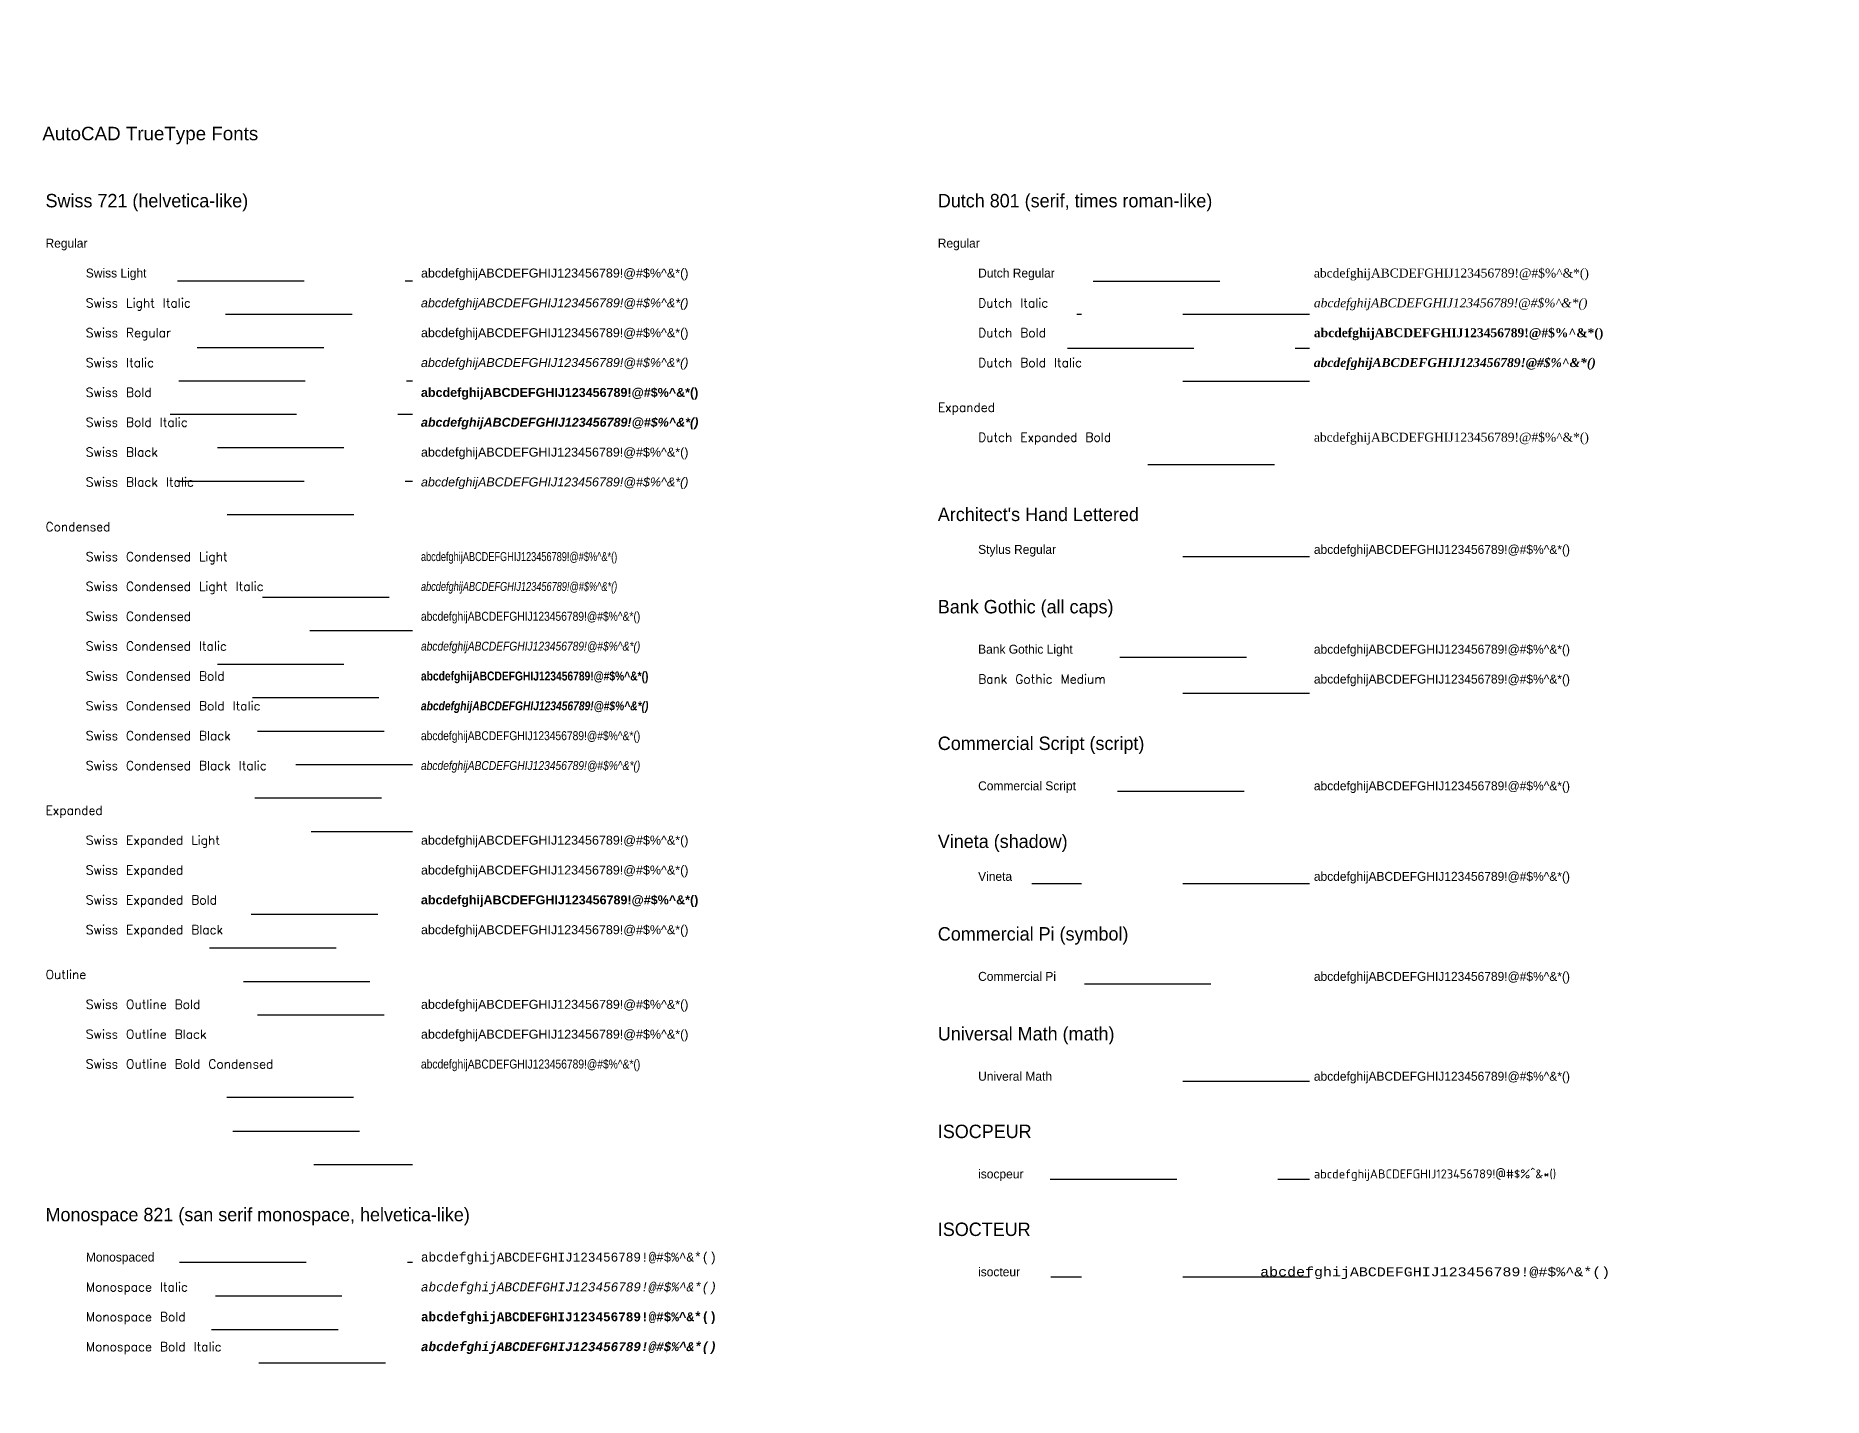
# Paper-space layout 'ANSI A Plot' of a CAD drawing. Header units: inches. Extents: x 1.05 to 9.45, y 0.8 to 7.2.
# The model-space entities are those that its viewports show. They can reach past a viewport. Long polylines and large blocks are cut down to what shows.
import ezdxf

# ---------------------------------------------------------------- set-up
doc = ezdxf.new("R2010")
doc.units = ezdxf.units.IN
doc.header["$MEASUREMENT"] = 0
doc.linetypes.add('Hidden 2', pattern=[0.1875, 0.125, -0.0625])
doc.layers.add('Leader', color=1, linetype='Hidden 2')
doc.layers.add('Text', color=7, linetype='Continuous')
doc.layers.add('Viewports', color=7, linetype='Continuous', plot=False)
doc.layers.get('Viewports').off()
doc.styles.add('Swiss Black Italic', font='swisski.ttf')

msp = doc.modelspace()

# ---------------------------------------------------------------- linework, layer by layer
at = {"layer": 'Leader'}
for p, q in [((3.519, 24.322), (8.768, 24.322)), ((23.97, 24.315), (28.8, 24.315)), ((4.591, 23.578), (8.768, 23.578)), ((28.8, 23.571), (23.607, 23.571)), ((3.958, 22.832), (8.768, 22.832)), ((23.396, 22.824), (28.8, 22.824)), ((3.545, 22.088), (8.768, 22.088)), ((28.8, 22.077), (24.498, 22.077)), ((3.352, 21.344), (8.768, 21.344)), ((4.41, 20.599), (8.768, 20.599)), ((25.193, 20.224), (28.8, 20.224)), ((3.519, 19.851), (8.768, 19.851)), ((4.63, 19.106), (8.768, 19.106)), ((28.8, 18.162), (24.133, 18.162)), ((5.419, 17.258), (8.768, 17.258)), ((6.475, 16.511), (8.768, 16.511)), ((4.408, 15.761), (8.768, 15.761)), ((24.569, 15.92), (28.8, 15.92)), ((5.191, 15.014), (8.768, 15.014)), ((28.8, 15.109), (24.79, 15.109)), ((5.305, 14.266), (8.768, 14.266)), ((6.161, 13.521), (8.768, 13.521)), ((24.517, 12.921), (28.8, 12.921)), ((5.248, 12.774), (8.768, 12.774)), ((6.503, 12.024), (8.768, 12.024)), ((28.8, 10.853), (22.599, 10.853)), ((5.163, 10.174), (8.768, 10.174)), ((4.232, 9.425), (8.768, 9.425)), ((4.991, 8.675), (8.768, 8.675)), ((23.775, 8.622), (28.8, 8.622)), ((5.305, 7.929), (8.768, 7.929)), ((28.8, 6.439), (23.887, 6.439)), ((4.621, 6.084), (8.768, 6.084)), ((4.755, 5.33), (8.768, 5.33)), ((6.56, 4.581), (8.768, 4.581)), ((23.009, 4.253), (28.8, 4.253)), ((3.565, 2.398), (8.768, 2.398)), ((28.8, 2.066), (23.028, 2.066)), ((4.364, 1.65), (8.768, 1.65)), ((4.278, 0.897), (8.768, 0.897)), ((5.334, 0.149), (8.768, 0.149))]:
    msp.add_line(p, q, dxfattribs=at)

# ---------------------------------------------------------------- texts
at = {"layer": 'Text', "insert": (0.5, 27.766), "char_height": 0.3, "width": 5.49206, "attachment_point": 1, "style": 'Swiss Black Italic'}
msp.add_mtext('AutoCAD TrueType Fonts', dxfattribs=at)
at = {"layer": 'Text', "char_height": 0.3, "attachment_point": 1}
for s, insert, width in [('Swiss 721 (helvetica-like)\\P\\P\\pt7.1875,8.38542;{\\H0.6667x;Regular\\P\\P\\pl0.899488,t8.38542;Swiss Light^I\\fSwis721 Lt BT|b0|i0|c0|p34;\\C5;abcdefghijABCDEFGHIJ123456789!@#$%^ &*()\\P\\Ftxt.shx|c1;\\P\\C256;Swiss Light Italic\\Ftxt.shx|c0;^I\\fSwis721 Lt BT|b0|i1|c0|p34;\\C5;abcdefghijABCDEFGHIJ123456789!@#$%^ &*()\\Ftxt.shx|c1;\\P\\C256;\\PSwiss Regular\\Ftxt.shx|c0;^I\\fSwis721 BT|b0|i0|c0|p34;\\C5;abcdefghijABCDEFGHIJ123456789!@#$%^ &*()\\Ftxt.shx|c1;\\P\\C256;\\PSwiss Italic\\Ftxt.shx|c0;^I\\fSwis721 BT|b0|i1|c0|p34;\\C5;abcdefghijABCDEFGHIJ123456789!@#$%^ &*()\\Ftxt.shx|c1;\\P\\C256;\\PSwiss Bold\\Ftxt.shx|c0;^I\\fSwis721 BT|b1|i0|c0|p34;\\C5;abcdefghijABCDEFGHIJ123456789!@#$%^ &*()\\Ftxt.shx|c1;\\P\\C256;\\PSwiss Bold Italic\\Ftxt.shx|c0;^I\\fSwis721 BT|b1|i1|c0|p34;\\C5;abcdefghijABCDEFGHIJ123456789!@#$%^ &*()\\Ftxt.shx|c1;\\P\\C256;\\PSwiss Black\\Ftxt.shx|c0;^I\\fSwis721 Blk BT|b0|i0|c0|p34;\\C5;abcdefghijABCDEFGHIJ123456789!@#$%^ &*()\\Ftxt.shx|c1;\\P\\C256;\\PSwiss Black Italic\\Ftxt.shx|c0;^I\\fSwis721 Blk BT|b0|i1|c0|p34;\\C5;abcdefghijABCDEFGHIJ123456789!@#$%^ &*()\\P\\pl0,tz;\\Ftxt.shx|c1;\\C256;\\P\\PCondensed\\P\\pl0.899488,t7.1875,8.38542;\\P\\pt8.38542;Swiss Condensed Light\\Ftxt.shx|c0;^I\\fSwis721 LtCn BT|b0|i0|c0|p34;\\C5;abcdefghijABCDEFGHIJ123456789!@#$%^ &*()\\Ftxt.shx|c1;\\P\\C256;\\PSwiss Condensed Light Italic\\Ftxt.shx|c0;^I\\fSwis721 LtCn BT|b0|i1|c0|p34;\\C5;abcdefghijABCDEFGHIJ123456789!@#$%^ &*()\\Ftxt.shx|c1;\\P\\C256;\\PSwiss Condensed\\Ftxt.shx|c0;^I\\fSwis721 Cn BT|b0|i0|c0|p34;\\C5;abcdefghijABCDEFGHIJ123456789!@#$%^ &*()\\Ftxt.shx|c1;\\P\\C256;\\PSwiss Condensed Italic\\Ftxt.shx|c0;^I\\fSwis721 Cn BT|b0|i1|c0|p34;\\C5;abcdefghijABCDEFGHIJ123456789!@#$%^ &*()\\Ftxt.shx|c1;\\P\\C256;\\PSwiss Condensed Bold\\Ftxt.shx|c0;^I\\fSwis721 Cn BT|b1|i0|c0|p34;\\C5;abcdefghijABCDEFGHIJ123456789!@#$%^ &*()\\Ftxt.shx|c1;\\P\\C256;\\PSwiss Condensed Bold Italic\\Ftxt.shx|c0;^I\\fSwis721 Cn BT|b1|i1|c0|p34;\\C5;abcdefghijABCDEFGHIJ123456789!@#$%^ &*()\\Ftxt.shx|c1;\\P\\C256;\\PSwiss Condensed Black\\Ftxt.shx|c0;^I\\fSwis721 BlkCn BT|b0|i0|c0|p34;\\C5;abcdefghijABCDEFGHIJ123456789!@#$%^ &*()\\Ftxt.shx|c1;\\P\\C256;\\PSwiss Condensed Black Italic\\Ftxt.shx|c0;^I\\fSwis721 BlkCn BT|b0|i1|c0|p34;\\C5;abcdefghijABCDEFGHIJ123456789!@#$%^ &*()\\P\\pl0,tz;\\Ftxt.shx|c1;\\C256;\\P\\PExpanded\\P\\pl0.899488,t7.1875;\\P\\pt8.38542;Swiss Expanded Light\\Ftxt.shx|c0;^I\\fSwis721 LtEx BT|b0|i0|c0|p34;\\C5;abcdefghijABCDEFGHIJ123456789!@#$%^ &*()\\Ftxt.shx|c1;\\P\\C256;\\PSwiss Expanded\\Ftxt.shx|c0;^I\\fSwis721 Ex BT|b0|i0|c0|p34;\\C5;abcdefghijABCDEFGHIJ123456789!@#$%^ &*()\\Ftxt.shx|c1;\\P\\C256;\\PSwiss Expanded Bold\\Ftxt.shx|c0;^I\\fSwis721 Ex BT|b1|i0|c0|p34;\\C5;abcdefghijABCDEFGHIJ123456789!@#$%^ &*()\\Ftxt.shx|c1;\\P\\C256;\\PSwiss Expanded Black\\Ftxt.shx|c0;^I\\fSwis721 BlkEx BT|b0|i0|c0|p34;\\C5;abcdefghijABCDEFGHIJ123456789!@#$%^ &*()\\P\\pl0,tz;\\Ftxt.shx|c1;\\C256;\\P\\POutline\\P\\pl0.899488,t7.1875;\\P\\pt8.38542;Swiss Outline Bold\\Ftxt.shx|c0;^I\\fSwis721 BdOul BT|b0|i0|c0|p82;\\C5;abcdefghijABCDEFGHIJ123456789!@#$%^ &*()\\Ftxt.shx|c1;\\P\\C256;\\PSwiss Outline Black\\Ftxt.shx|c0;^I\\fSwis721 BlkOul BT|b0|i0|c0|p82;\\C5;abcdefghijABCDEFGHIJ123456789!@#$%^ &*()\\Ftxt.shx|c1;\\P\\C256;\\PSwiss Outline Bold Condensed\\Ftxt.shx|c0;^I\\fSwis721 BdCnOul BT|b0|i0|c0|p82;\\C5;abcdefghijABCDEFGHIJ123456789!@#$%^ &*()}', (0.57, 26.266), 19.93039), ('Dutch 801 (serif, times roman-like)\\P\\P{\\H0.6667x;Regular\\P\\P\\pl0.90069,t8.4;Dutch Regular^I\\fDutch801 Rm BT|b0|i0|c0|p18;\\C5;abcdefghijABCDEFGHIJ123456789!@#$%^ &*()\\P\\Ftxt.shx|c1;\\C256;\\PDutch Italic\\Ftxt.shx|c0;^I\\fDutch801 Rm BT|b0|i1|c0|p18;\\C5;abcdefghijABCDEFGHIJ123456789!@#$%^ &*()\\P\\Ftxt.shx|c1;\\C256;\\PDutch Bold\\Ftxt.shx|c0;^I\\fDutch801 Rm BT|b1|i0|c0|p18;\\C5;abcdefghijABCDEFGHIJ123456789!@#$%^ &*()\\P\\Ftxt.shx|c1;\\C256;\\PDutch Bold Italic\\Ftxt.shx|c0;^I\\fDutch801 Rm BT|b1|i1|c0|p18;\\C5;abcdefghijABCDEFGHIJ123456789!@#$%^ &*()\\P\\pl0,tz;\\Ftxt.shx|c1;\\C256;\\P\\PExpanded\\P\\P\\pl0.90069,t8.4;Dutch\\Ftxt.shx|c0; \\Ftxt.shx|c1;Expanded Bold\\Ftxt.shx|c0;^I\\fDutch801 XBd BT|b0|i0|c0|p18;\\C5;abcdefghijABCDEFGHIJ123456789!@#$%^ &*()}', (20.5, 26.266), 20), ("Architect's Hand Lettered {\\H0.6667x;  \\P\\P\\pl0.900952,t8.4;Stylus Regular^I\\fStylus BT|b0|i0|c0|p34;\\C5;abcdefghijABCDEFGHIJ123456789!@#$%^ &*()}", (20.5, 19.258), 20), ('Bank Gothic (all caps)\\P\\P\\pl0.900952,t8.4;{\\H0.6667x;Bank Gothic Light^I\\fBankGothic Lt BT|b0|i0|c0|p34;\\C5;abcdefghijABCDEFGHIJ123456789!@#$%^ &*()\\P\\Ftxt.shx|c1;\\C256;\\PBank Gothic Medium\\Ftxt.shx|c0;^I\\fBankGothic Md BT|b0|i0|c0|p34;\\C5;abcdefghijABCDEFGHIJ123456789!@#$%^ &*()}', (20.5, 17.195), 20), ('Commercial Script (script)\\P\\P\\pl0.900952,t8.4;{\\H0.6667x;Commercial Script^I\\fCommercialScript BT|b0|i0|c0|p66;\\C5;abcdefghijABCDEFGHIJ123456789!@#$%^ &*()}', (20.5, 14.143), 20), ('Vineta (shadow) {\\H0.6667x;  \\P\\P\\pl0.900952,t8.4;Vineta^I\\fVineta BT|b0|i0|c0|p82;\\C5;abcdefghijABCDEFGHIJ123456789!@#$%^ &*()}', (20.5, 11.954), 20), ('Commercial Pi (symbol)\\P\\P\\pl0.900952,t8.4;{\\H0.6667x;Commercial Pi^I\\fCommercialPi BT|b0|i0|c2|p18;\\C5;abcdefghijABCDEFGHIJ123456789!@#$%^ &*()}', (20.5, 9.886), 20), ('Universal Math (math)\\P\\P\\pl0.900952,t8.4;{\\H0.6667x;Univeral Math^I\\fUniversalMath1 BT|b0|i0|c2|p18;\\C5;abcdefghijABCDEFGHIJ123456789!@#$%^ &*()}', (20.5, 7.655), 20), ('ISOCPEUR\\P\\P\\pl0.900952,t8.4;{\\H0.6667x;isocpeur^I\\fISOCPEUR|b0|i0|c0|p34;\\C5;abcdefghijABCDEFGHIJ123456789!@#$%^ &*()}', (20.5, 5.473), 20), ('Monospace 821 (san serif monospace, helvetica-like)\\P\\pl0.90069,t6;\\P\\pt8.38542;{\\H0.6667x;Monospaced^I\\fMonospac821 BT|b0|i0|c0|p49;\\C5;abcdefghijABCDEFGHIJ123456789!@#$%^ &*()\\Ftxt.shx|c1;\\P\\C256;\\PMonospace Italic\\Ftxt.shx|c0;^I\\fMonospac821 BT|b0|i1|c0|p49;\\C5;abcdefghijABCDEFGHIJ123456789!@#$%^ &*()\\Ftxt.shx|c1;\\P\\C256;\\PMonospace Bold\\Ftxt.shx|c0;^I\\fMonospac821 BT|b1|i0|c0|p49;\\C5;abcdefghijABCDEFGHIJ123456789!@#$%^ &*()\\Ftxt.shx|c1;\\P\\C256;\\PMonospace Bold Italic\\Ftxt.shx|c0;^I\\fMonospac821 BT|b1|i1|c0|p49;\\C5;abcdefghijABCDEFGHIJ123456789!@#$%^ &*()}', (0.57, 3.615), 19.93039), ('ISOCTEUR\\P\\P\\pl0.899785,t7.2;{\\H0.6667x;isocteur^I^I\\fISOCTEUR|b0|i0|c0|p49;\\C5;abcdefghijABCDEFGHIJ123456789!@#$%^ &*()}', (20.5, 3.286), 20)]:
    msp.add_mtext(s, dxfattribs=dict(at, insert=insert, width=width))

psp = doc.layouts.new('ANSI A Plot')

# ---------------------------------------------------------------- viewports
at = {"layer": 'Viewports'}
psp.add_viewport(center=(5.248, 3.998), size=(8.3969, 6.39685), view_center_point=(20.3141, 14.5916), view_height=30.416183, dxfattribs=at)

doc.saveas('drawing.dxf')
